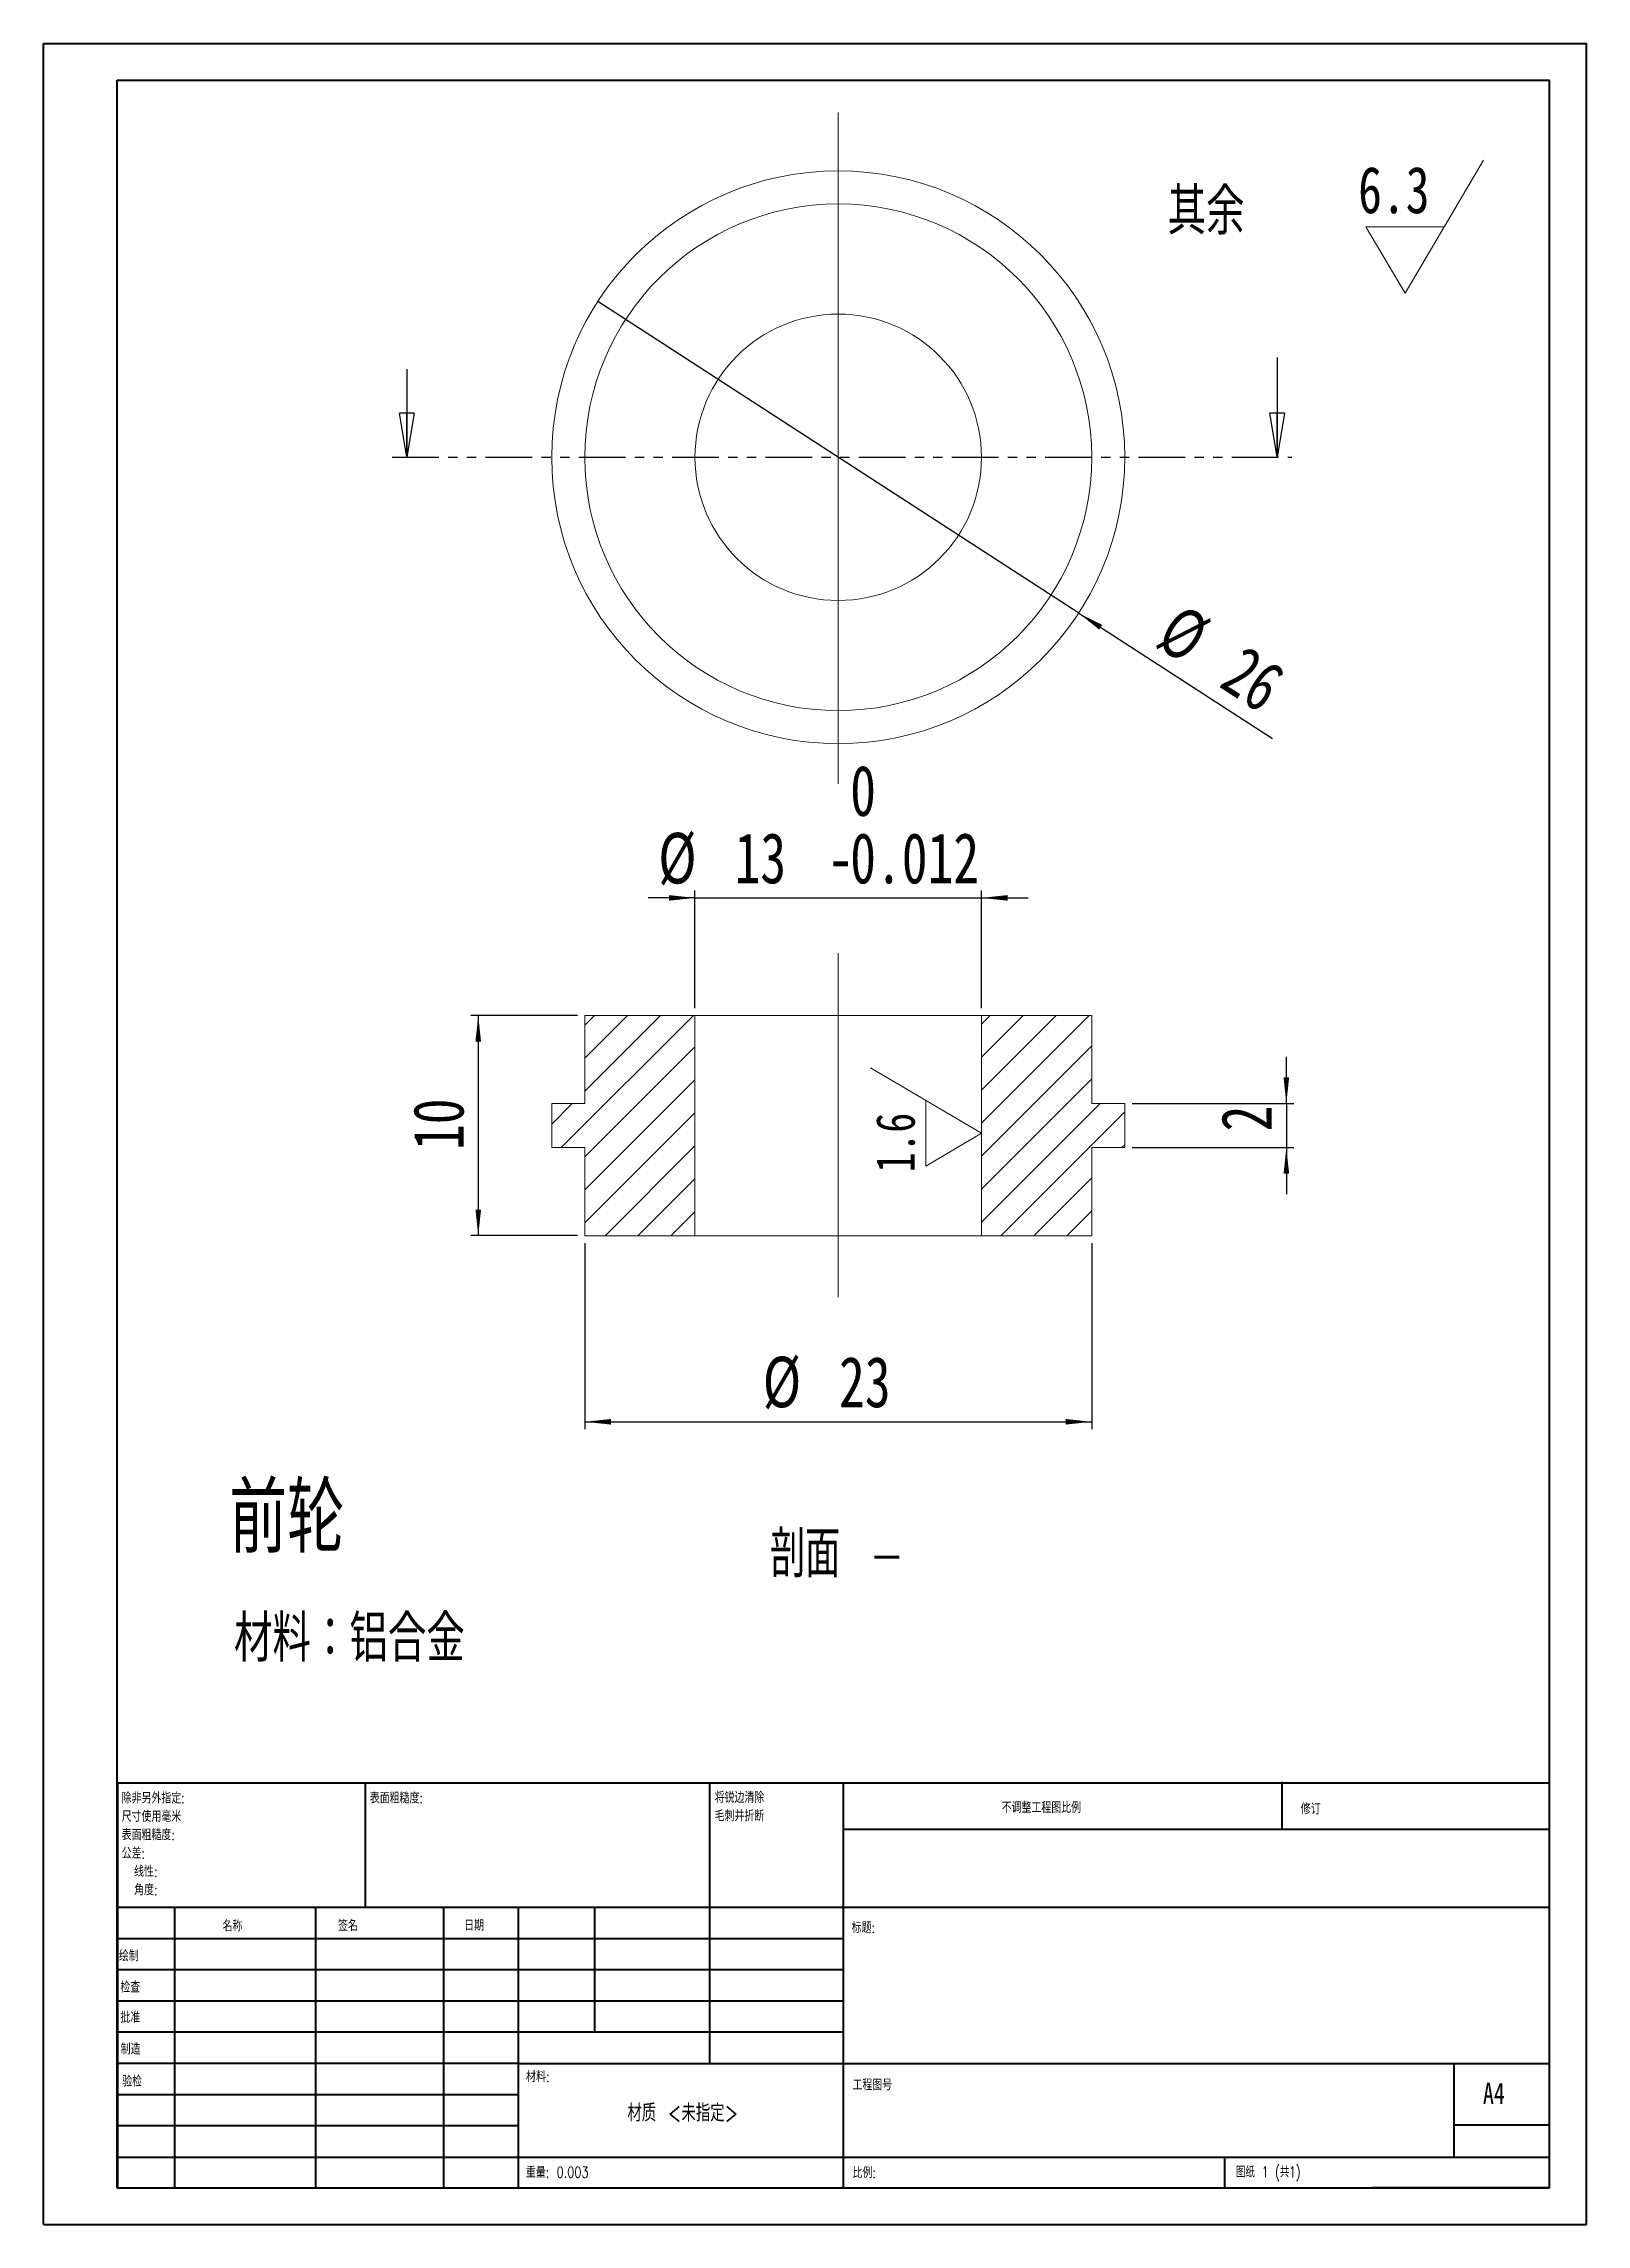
# Model space of a CAD drawing. Header units: millimetres. Extents: x 0 to 210, y 0 to 297.
import ezdxf

# ---------------------------------------------------------------- set-up
doc = ezdxf.new("R2010")
doc.units = ezdxf.units.MM
doc.linetypes.add('PHANTOM', pattern=[12.7, 6.35, -1.27, 1.27, -1.27, 1.27, -1.27])
doc.layers.add('FORMAT', color=7, linetype='Continuous')
doc.styles.add('SLDTEXTSTYLE0', font='TXT', dxfattribs={"width": 0.75, "bigfont": 'bigfont'})
doc.styles.add('SLDTEXTSTYLE1', font='TXT', dxfattribs={"width": 0.75})
doc.styles.add('SLDTEXTSTYLE2', font='TXT', dxfattribs={"width": 0.694444, "bigfont": 'bigfont'})
doc.styles.add('SLDTEXTSTYLE3', font='TXT', dxfattribs={"width": 0.6875, "bigfont": 'bigfont'})
doc.dimstyles.new('SLDDIMSTYLE0', dxfattribs={"dimtxt": 6.879167, "dimasz": 3.556, "dimexe": 0, "dimexo": 0.0625, "dimgap": 1.719792, "dimtad": 1, "dimlfac": 0.333333, "dimrnd": 1e-09, "dimzin": 12, "dimdsep": 46, "dimtxsty": 'SLDTEXTSTYLE1', "dimblk1": 'NONE', "dimsah": 1, "dimcen": 0, "dimadec": 0, "dimazin": 3, "dimtfac": 1, "dimtmove": 0, "dimatfit": 3, "dimldrblk": 'NONE', "dimfxl": 0, "dimfrac": 2, "dimtolj": 1, "dimtzin": 12, "dimarcsym": 0})
doc.dimstyles.new('SLDDIMSTYLE1', dxfattribs={"dimtxt": 6.879167, "dimasz": 3.556, "dimexe": 0, "dimexo": 0.0625, "dimgap": 1.719792, "dimtad": 1, "dimdec": 6, "dimlfac": 0.333333, "dimrnd": 1e-09, "dimzin": 12, "dimdsep": 46, "dimtxsty": 'SLDTEXTSTYLE1', "dimsah": 1, "dimcen": 0.09, "dimadec": 0, "dimazin": 3, "dimtol": 1, "dimtm": 0.012, "dimtfac": 1, "dimtdec": 3, "dimtmove": 0, "dimatfit": 0, "dimfxl": 0, "dimfrac": 2, "dimtolj": 1, "dimarcsym": 0})
doc.dimstyles.new('SLDDIMSTYLE2', dxfattribs={"dimtxt": 6.879167, "dimasz": 3.556, "dimexe": 0, "dimexo": 0.0625, "dimgap": 1.719792, "dimtad": 1, "dimdec": 6, "dimlfac": 0.333333, "dimrnd": 1e-09, "dimzin": 12, "dimdsep": 46, "dimtxsty": 'SLDTEXTSTYLE1', "dimsah": 1, "dimcen": 0.09, "dimadec": 0, "dimazin": 3, "dimtfac": 1, "dimtofl": 0, "dimtmove": 0, "dimatfit": 3, "dimfxl": 0, "dimfrac": 2, "dimtolj": 1, "dimtzin": 12, "dimarcsym": 0})
doc.dimstyles.new('SLDDIMSTYLE3', dxfattribs={"dimtxt": 6.879167, "dimasz": 3.556, "dimexe": 0, "dimexo": 0.0625, "dimgap": 1.719792, "dimtad": 1, "dimdec": 6, "dimlfac": 0.333333, "dimrnd": 1e-09, "dimzin": 12, "dimdsep": 46, "dimtxsty": 'SLDTEXTSTYLE1', "dimsah": 1, "dimcen": 0.09, "dimadec": 0, "dimazin": 3, "dimtfac": 1, "dimtmove": 0, "dimatfit": 0, "dimfxl": 0, "dimfrac": 2, "dimtolj": 1, "dimtzin": 12, "dimarcsym": 0})

# ---------------------------------------------------------------- blocks, each defined once
blk = doc.blocks.new('SW_NOTE_0')
at = {"color": 0, "linetype": 'Continuous', "lineweight": 0, "char_height": 1.5, "attachment_point": 1, "style": 'SLDTEXTSTYLE0'}
for s, insert in [('\\M+18FAB锐边\\M+190B4\\M+18F9C', (0, 1.93)), ('\\M+196D1\\M+18E68\\M+19BF3\\M+190DC\\M+19266', (0, -0.57))]:
    blk.add_mtext(s, dxfattribs=dict(at, insert=insert))
blk = doc.blocks.new('SW_NOTE_1')
at = {"color": 0, "linetype": 'Continuous', "lineweight": 0, "char_height": 1.5, "attachment_point": 1, "style": 'SLDTEXTSTYLE0'}
for s, insert in [('\\M+18F9C\\M+194F1另\\M+18A4F\\M+18E77\\M+192E8:', (0, 1.93)), ('\\M+1955C\\M+196CA\\M+19165糙\\M+19378:', (0, -3.07)), ('\\M+18EDA\\M+190A1\\M+18E67\\M+19770\\M+19F7C\\M+195C4', (0, -0.57)), ('\\M+18CF6\\M+18DB7:', (0, -5.57)), ('线\\M+190AB:', (1.69, -8.07)), ('\\M+18A70\\M+19378:', (1.69, -10.57))]:
    blk.add_mtext(s, dxfattribs=dict(at, insert=insert))
blk = doc.blocks.new('SW_SFSYMBOL_0')
at = {"color": 0, "linetype": 'Continuous', "lineweight": 0}
for p, q in [((6.38, -9.07), (17.08, 9.07)), ((6.38, -9.07), (1.03, 0)), ((11.73, 0), (1.03, 0))]:
    blk.add_line(p, q, dxfattribs=at)
at = {"color": 0, "linetype": 'Continuous', "lineweight": 0, "insert": (0, 8.19), "char_height": 6.35, "attachment_point": 1, "style": 'SLDTEXTSTYLE1'}
blk.add_mtext('6.3', dxfattribs=at)
blk = doc.blocks.new('_D')
at = {"layer": 'FORMAT'}
for q in [(75.52, 262.08), (167.36, 202.56)]:
    blk.add_line((140.97, 219.66), q, dxfattribs=at)
blk.add_solid([(140.97, 219.66), (143.75, 217.41), (144.16, 218.05)], dxfattribs=at)
at = {"layer": 'FORMAT', "char_height": 6.879, "attachment_point": 1, "rotation": 327.0513, "style": 'SLDTEXTSTYLE1'}
for s, insert in [('%%c', (154.92, 221.16)), ('26', (163.64, 215.51))]:
    blk.add_mtext(s, dxfattribs=dict(at, insert=insert))
blk = doc.blocks.new('_NONE')
blk = doc.blocks.new('_CLOSED')
at = {"color": 0, "linetype": 'ByBlock', "lineweight": -2}
for p, q in [((-1, 0.166667), (0, 0)), ((-1, 0.166667), (-1, -0.166667)), ((0, 0), (-1, -0.166667)), ((0, 0), (-1, 0))]:
    blk.add_line(p, q, dxfattribs=at)
blk = doc.blocks.new('_D_1')
at = {"layer": 'FORMAT'}
for p, q in [((88.74, 165.87), (88.74, 181.87)), ((127.74, 165.87), (127.74, 181.87)), ((88.74, 180.87), (82.39, 180.87)), ((88.74, 180.87), (127.74, 180.87)), ((127.74, 180.87), (134.09, 180.87))]:
    blk.add_line(p, q, dxfattribs=at)
for points in [[(88.74, 180.87), (85.19, 181.25), (85.19, 180.49)], [(127.74, 180.87), (131.3, 180.49), (131.3, 181.25)]]:
    blk.add_solid(points, dxfattribs=at)
at = {"layer": 'FORMAT', "attachment_point": 1, "style": 'SLDTEXTSTYLE1'}
for s, insert, char_height in [('0', (109.87, 198.91), 6.88), ('%%c', (83.74, 189.73), 6.879), ('13', (94.13, 189.73), 6.879), ('0.012', (109.87, 189.73), 6.879), ('-', (106.83, 189.73), 6.88)]:
    blk.add_mtext(s, dxfattribs=dict(at, insert=insert, char_height=char_height))
blk = doc.blocks.new('_D_2')
at = {"layer": 'FORMAT'}
for p, q in [((72.74, 164.87), (58.24, 164.87)), ((59.24, 164.87), (59.24, 134.87)), ((72.74, 134.87), (58.24, 134.87))]:
    blk.add_line(p, q, dxfattribs=at)
for points in [[(59.24, 164.87), (58.86, 161.31), (59.62, 161.31)], [(59.24, 134.87), (59.62, 138.42), (58.86, 138.42)]]:
    blk.add_solid(points, dxfattribs=at)
at = {"layer": 'FORMAT', "insert": (50.37, 146.53), "char_height": 6.879, "attachment_point": 1, "rotation": 90, "style": 'SLDTEXTSTYLE1'}
blk.add_mtext('10', dxfattribs=at)
blk = doc.blocks.new('_D_3')
at = {"layer": 'FORMAT'}
for p, q in [((73.74, 133.87), (73.74, 108.52)), ((142.74, 133.87), (142.74, 108.52)), ((73.74, 109.52), (142.74, 109.52))]:
    blk.add_line(p, q, dxfattribs=at)
for points in [[(73.74, 109.52), (77.3, 109.14), (77.3, 109.9)], [(142.74, 109.52), (139.19, 109.9), (139.19, 109.14)]]:
    blk.add_solid(points, dxfattribs=at)
at = {"layer": 'FORMAT', "char_height": 6.879, "attachment_point": 1, "style": 'SLDTEXTSTYLE1'}
for s, insert in [('%%c', (97.97, 118.39)), ('23', (108.35, 118.39))]:
    blk.add_mtext(s, dxfattribs=dict(at, insert=insert))
blk = doc.blocks.new('_D_4')
at = {"layer": 'FORMAT'}
for p, q in [((169.24, 152.87), (169.24, 159.22)), ((148.24, 152.87), (170.24, 152.87)), ((169.24, 152.87), (169.24, 146.87)), ((148.24, 146.87), (170.24, 146.87)), ((169.24, 146.87), (169.24, 140.52))]:
    blk.add_line(p, q, dxfattribs=at)
for points in [[(169.24, 152.87), (169.62, 156.42), (168.86, 156.42)], [(169.24, 146.87), (168.86, 143.31), (169.62, 143.31)]]:
    blk.add_solid(points, dxfattribs=at)
at = {"layer": 'FORMAT', "insert": (160.37, 149.07), "char_height": 6.88, "attachment_point": 1, "rotation": 90, "style": 'SLDTEXTSTYLE1'}
blk.add_mtext('2', dxfattribs=at)
blk = doc.blocks.new('SW_SFSYMBOL_1')
at = {"color": 0, "linetype": 'Continuous', "lineweight": 0}
for p, q in [((7.56, 5.31), (-7.56, 14.23)), ((0, 9.77), (0, 0.85)), ((7.56, 5.31), (0, 0.85))]:
    blk.add_line(p, q, dxfattribs=at)
at = {"color": 0, "linetype": 'Continuous', "lineweight": 0, "insert": (-6.82, 0), "char_height": 5.292, "attachment_point": 1, "rotation": 90, "style": 'SLDTEXTSTYLE1'}
blk.add_mtext('1.6', dxfattribs=at)

msp = doc.modelspace()

# ---------------------------------------------------------------- hatches: boundary and pattern name
at = {"linetype": 'Continuous', "lineweight": 0}
h = msp.add_hatch(dxfattribs=at)
h.set_pattern_fill('ANSI31', style=0)
h.paths.add_polyline_path([(88.7422626, 134.8666611), (88.7422626, 164.8666611), (73.7422626, 164.8666611), (73.7422626, 152.8666611), (69.2422626, 152.8666611), (69.2422626, 146.8666611), (73.7422626, 146.8666611), (73.7422626, 134.8666611)], flags=0)
h = msp.add_hatch(dxfattribs=at)
h.set_pattern_fill('ANSI31', style=0)
h.paths.add_polyline_path([(127.7422626, 164.8666611), (127.7422626, 134.8666611), (142.7422626, 134.8666611), (142.7422626, 146.8666611), (147.2422626, 146.8666611), (147.2422626, 152.8666611), (142.7422626, 152.8666611), (142.7422626, 164.8666611)], flags=0)

# ---------------------------------------------------------------- linework, layer by layer
at = {"color": 7, "linetype": 'Continuous', "lineweight": 40}
for p, q in [((0.0788436, 0.2147802), (0.0788436, 297.2147802)), ((0.0788436, 297.2147802), (210.0788436, 297.2147802)), ((210.0788436, 0.2147802), (210.0788436, 297.2147802)), ((210.0788436, 292.2147802), (210.0788436, 297.2147802)), ((10.0788436, 292.2147802), (205.0788436, 292.2147802)), ((10.0788436, 5.2147802), (10.0788436, 292.2147802)), ((205.0788436, 5.2147802), (205.0788436, 292.2147802)), ((10.1108209, 60.3709273), (205.0788436, 60.3709273)), ((10.1108209, 60.3709273), (10.1108209, 5.1209273)), ((43.9108209, 43.3709273), (43.9108209, 60.3709273)), ((90.7108209, 60.3709273), (90.7108209, 22.1209273)), ((108.9108209, 60.3709273), (108.9108209, 5.1209273)), ((168.6788436, 54.0897802), (168.6788436, 60.4647802)), ((205.0788436, 53.9959273), (108.9108209, 53.9959273)), ((205.0788436, 43.3709273), (10.1108209, 43.3709273)), ((17.9108209, 43.3709273), (17.9108209, 5.1209273)), ((37.1017733, 43.3709273), (37.1017733, 5.1209273)), ((54.5097471, 43.3709273), (54.5097471, 5.1209273)), ((64.7108209, 5.1209273), (64.7108209, 43.3709273)), ((75.1108209, 26.3709273), (75.1108209, 43.3709273)), ((108.9108209, 39.1209273), (10.1108209, 39.1209273)), ((108.9108209, 34.8709273), (10.1108209, 34.8709273)), ((108.9108209, 30.6209273), (10.1108209, 30.6209273)), ((108.9108209, 26.3709273), (10.1108209, 26.3709273)), ((64.7108209, 22.1209273), (10.1108209, 22.1209273)), ((64.7108209, 22.1209273), (205.0788436, 22.1209273)), ((192.0788436, 9.4647802), (192.0788436, 22.2147802)), ((64.7108209, 17.8708553), (10.1108209, 17.8708553)), ((64.7108209, 13.6209273), (10.1108209, 13.6209273)), ((205.0788436, 13.7147802), (192.0788436, 13.7147802)), ((10.1108209, 9.3709273), (205.0788436, 9.3709273)), ((160.8788436, 5.2147802), (160.8788436, 9.4647802)), ((10.0788436, 5.2147802), (205.0788436, 5.2147802)), ((205.0788436, 5.2147802), (180.9883118, 5.2147802)), ((0.0788436, 0.2147802), (210.0788436, 0.2147802))]:
    msp.add_line(p, q, dxfattribs=at)
at = {"color": 7, "linetype": 'Continuous', "lineweight": 30}
for p, q in [((49.5264802, 252.8725912), (49.5264802, 240.8725912)), ((167.9819775, 254.4454814), (167.9819775, 240.8725912))]:
    msp.add_line(p, q, dxfattribs=at)
at = {"color": 7, "linetype": 'PHANTOM', "lineweight": 30}
msp.add_line((47.5264802, 240.8725912), (169.9819775, 240.8725912), dxfattribs=at)
at = {"color": 7, "linetype": 'Continuous', "lineweight": 15}
for p, q in [((73.7422626, 152.8666611), (73.7422626, 164.8666611)), ((73.7422626, 164.8666611), (88.7422626, 164.8666611)), ((88.7422626, 164.8666611), (88.7422626, 134.8666611)), ((88.7422626, 164.8666611), (127.7422626, 164.8666611)), ((127.7422626, 134.8666611), (127.7422626, 164.8666611)), ((127.7422626, 164.8666611), (142.7422626, 164.8666611)), ((142.7422626, 164.8666611), (142.7422626, 152.8666611)), ((69.2422626, 146.8666611), (69.2422626, 152.8666611)), ((69.2422626, 152.8666611), (73.7422626, 152.8666611)), ((142.7422626, 152.8666611), (147.2422626, 152.8666611)), ((147.2422626, 152.8666611), (147.2422626, 146.8666611)), ((73.7422626, 146.8666611), (69.2422626, 146.8666611)), ((73.7422626, 134.8666611), (73.7422626, 146.8666611)), ((147.2422626, 146.8666611), (142.7422626, 146.8666611)), ((142.7422626, 146.8666611), (142.7422626, 134.8666611)), ((88.7422626, 134.8666611), (73.7422626, 134.8666611)), ((88.7422626, 134.8666611), (127.7422626, 134.8666611)), ((142.7422626, 134.8666611), (127.7422626, 134.8666611))]:
    msp.add_line(p, q, dxfattribs=at)
for radius in [39, 34.5, 19.5]:
    msp.add_circle((108.2422626, 240.8725912), radius, dxfattribs=at)
at = {"layer": 'FORMAT', "lineweight": 0}
msp.add_line((108.2422626, 287.8480754), (108.2422626, 196.3935914), dxfattribs=at)
at = {"layer": 'FORMAT', "lineweight": 15}
msp.add_line((108.2422626, 126.502524), (108.2422626, 173.3589585), dxfattribs=at)

# ---------------------------------------------------------------- block references
at = {"color": 7, "linetype": 'Continuous', "lineweight": 0}
for name, p in [('SW_SFSYMBOL_0', (179.0118301, 272.2821108)), ('SW_SFSYMBOL_1', (120.1831169, 143.4973787)), ('SW_NOTE_1', (10.7044897, 57.1082971)), ('SW_NOTE_0', (91.4200366, 57.1904169))]:
    msp.add_blockref(name, p, dxfattribs=at)
at = {"color": 7, "linetype": 'Continuous', "lineweight": 30, "xscale": 6, "yscale": 6, "rotation": 270.0000000000004}
for p in [(49.5264802, 240.8725912), (167.9819775, 240.8725912)]:
    msp.add_blockref('_CLOSED', p, dxfattribs=at)

# ---------------------------------------------------------------- texts
at = {"color": 7, "linetype": 'Continuous', "lineweight": 0}
for s, insert, char_height, attachment_point, style in [('\\M+191B4\\M+1975D', (153.0811588, 277.5627742), 6.35, 1, 'SLDTEXTSTYLE0'), ('\\M+1914F轮', (25.3508965, 101.1751169), 9.525, 1, 'SLDTEXTSTYLE0'), ('\\M+18DDE\\M+197BF\\M+18146铝\\M+18D87\\M+18BE0', (25.9844976, 83.2011015), 6.35, 1, 'SLDTEXTSTYLE0'), ('\\M+1955C\\M+196CA\\M+19165糙\\M+19378:', (44.4821131, 59.0401993), 1.5, 1, 'SLDTEXTSTYLE0'), ('\\M+19573调\\M+190AE\\M+18D48\\M+192F6图\\M+194E4\\M+197E1', (130.4934841, 57.7477737), 1.5, 1, 'SLDTEXTSTYLE0'), ('\\M+18F43订', (171.2064253, 57.5496888), 1.5, 1, 'SLDTEXTSTYLE0'), ('\\M+196BC\\M+18FCC', (24.4330601, 41.6224099), 1.5, 1, 'SLDTEXTSTYLE0'), ('签\\M+196BC', (40.1444085, 41.6826836), 1.5, 1, 'SLDTEXTSTYLE0'), ('\\M+193FA\\M+18AFA', (57.3255229, 41.6971065), 1.5, 1, 'SLDTEXTSTYLE0'), ('标题:', (110.0670078, 41.3992615), 1.5, 1, 'SLDTEXTSTYLE0'), ('绘\\M+190A7', (10.3229702, 37.5506421), 1.5, 1, 'SLDTEXTSTYLE0'), ('检查', (10.5212898, 33.2753344), 1.5, 1, 'SLDTEXTSTYLE0'), ('\\M+194E1\\M+18F79', (10.5125433, 29.1852233), 1.5, 1, 'SLDTEXTSTYLE0'), ('\\M+190A7\\M+191A2', (10.5660074, 24.8546319), 1.5, 1, 'SLDTEXTSTYLE0'), ('\\M+18DDE\\M+197BF:', (65.7566832, 21.1069835), 1.5, 1, 'SLDTEXTSTYLE0'), ('验检', (10.7798638, 20.4705765), 1.5, 1, 'SLDTEXTSTYLE0'), ('\\M+18D48\\M+192F6图\\M+18D86', (110.184787, 19.9895651), 1.5, 1, 'SLDTEXTSTYLE0'), ('A4', (195.9998284, 19.5152247), 2.91041667, 1, 'SLDTEXTSTYLE1'), ('\\M+18DDE质 <\\M+196A2\\M+18E77\\M+192E8>', (87.0773183, 16.6064931), 2.38125, 2, 'SLDTEXTSTYLE0'), ('\\M+18F64\\M+197CA: 0.003', (65.728632, 8.0702392), 1.4986, 1, 'SLDTEXTSTYLE0'), ('\\M+194E4\\M+197E1:', (110.184787, 8.0210145), 1.5, 1, 'SLDTEXTSTYLE0'), ('图纸 1 (\\M+18BA41)', (162.357138, 8.1148674), 1.5, 1, 'SLDTEXTSTYLE2')]:
    msp.add_mtext(s, dxfattribs=dict(at, insert=insert, char_height=char_height, attachment_point=attachment_point, style=style))
at = {"layer": 'FORMAT', "insert": (108.1099714, 94.6980097), "char_height": 6.35, "attachment_point": 2, "style": 'SLDTEXTSTYLE3'}
msp.add_mtext('\\M+19655\\M+196CA -', dxfattribs=at)

# ---------------------------------------------------------------- dimensions: what is measured, and where the dimension line sits
at = {"layer": 'FORMAT'}
dim = msp.add_diameter_dim_2p(p1=(75.5151127, 262.0842309), p2=(140.9694125, 219.6609515), dimstyle='SLDDIMSTYLE0', dxfattribs=at)
dim.commit()
dim.dimension.update_dxf_attribs({"geometry": '_D', "text_midpoint": (158.9500643, 208.0070626), "dimtype": 163})
for base, p1, p2, dimstyle, picture, middle in [((127.7422626, 180.8666611), (88.7422626, 164.8666611), (127.7422626, 164.8666611), 'SLDDIMSTYLE1', '_D_1', (108.2422626, 180.8666611)), ((142.7422626, 109.518824), (73.7422626, 134.8666611), (142.7422626, 134.8666611), 'SLDDIMSTYLE2', '_D_3', (108.2422626, 109.518824))]:
    dim = msp.add_linear_dim(base=base, p1=p1, p2=p2, text='%%c<>', dimstyle=dimstyle, dxfattribs=at)
    dim.commit()
    dim.dimension.update_dxf_attribs({"geometry": picture, "text_midpoint": middle, "dimtype": 160})
for base, p1, p2, dimstyle, picture, middle in [((59.2422626, 134.8666611), (73.7422626, 164.8666611), (73.7422626, 134.8666611), 'SLDDIMSTYLE2', '_D_2', (59.2422626, 151.608349)), ((169.2422626, 146.8666611), (147.2422626, 152.8666611), (147.2422626, 146.8666611), 'SLDDIMSTYLE3', '_D_4', (169.2422626, 151.608349))]:
    dim = msp.add_linear_dim(base=base, p1=p1, p2=p2, angle=90, dimstyle=dimstyle, dxfattribs=at)
    dim.commit()
    dim.dimension.update_dxf_attribs({"geometry": picture, "text_midpoint": middle, "dimtype": 160})

doc.saveas('drawing.dxf')
